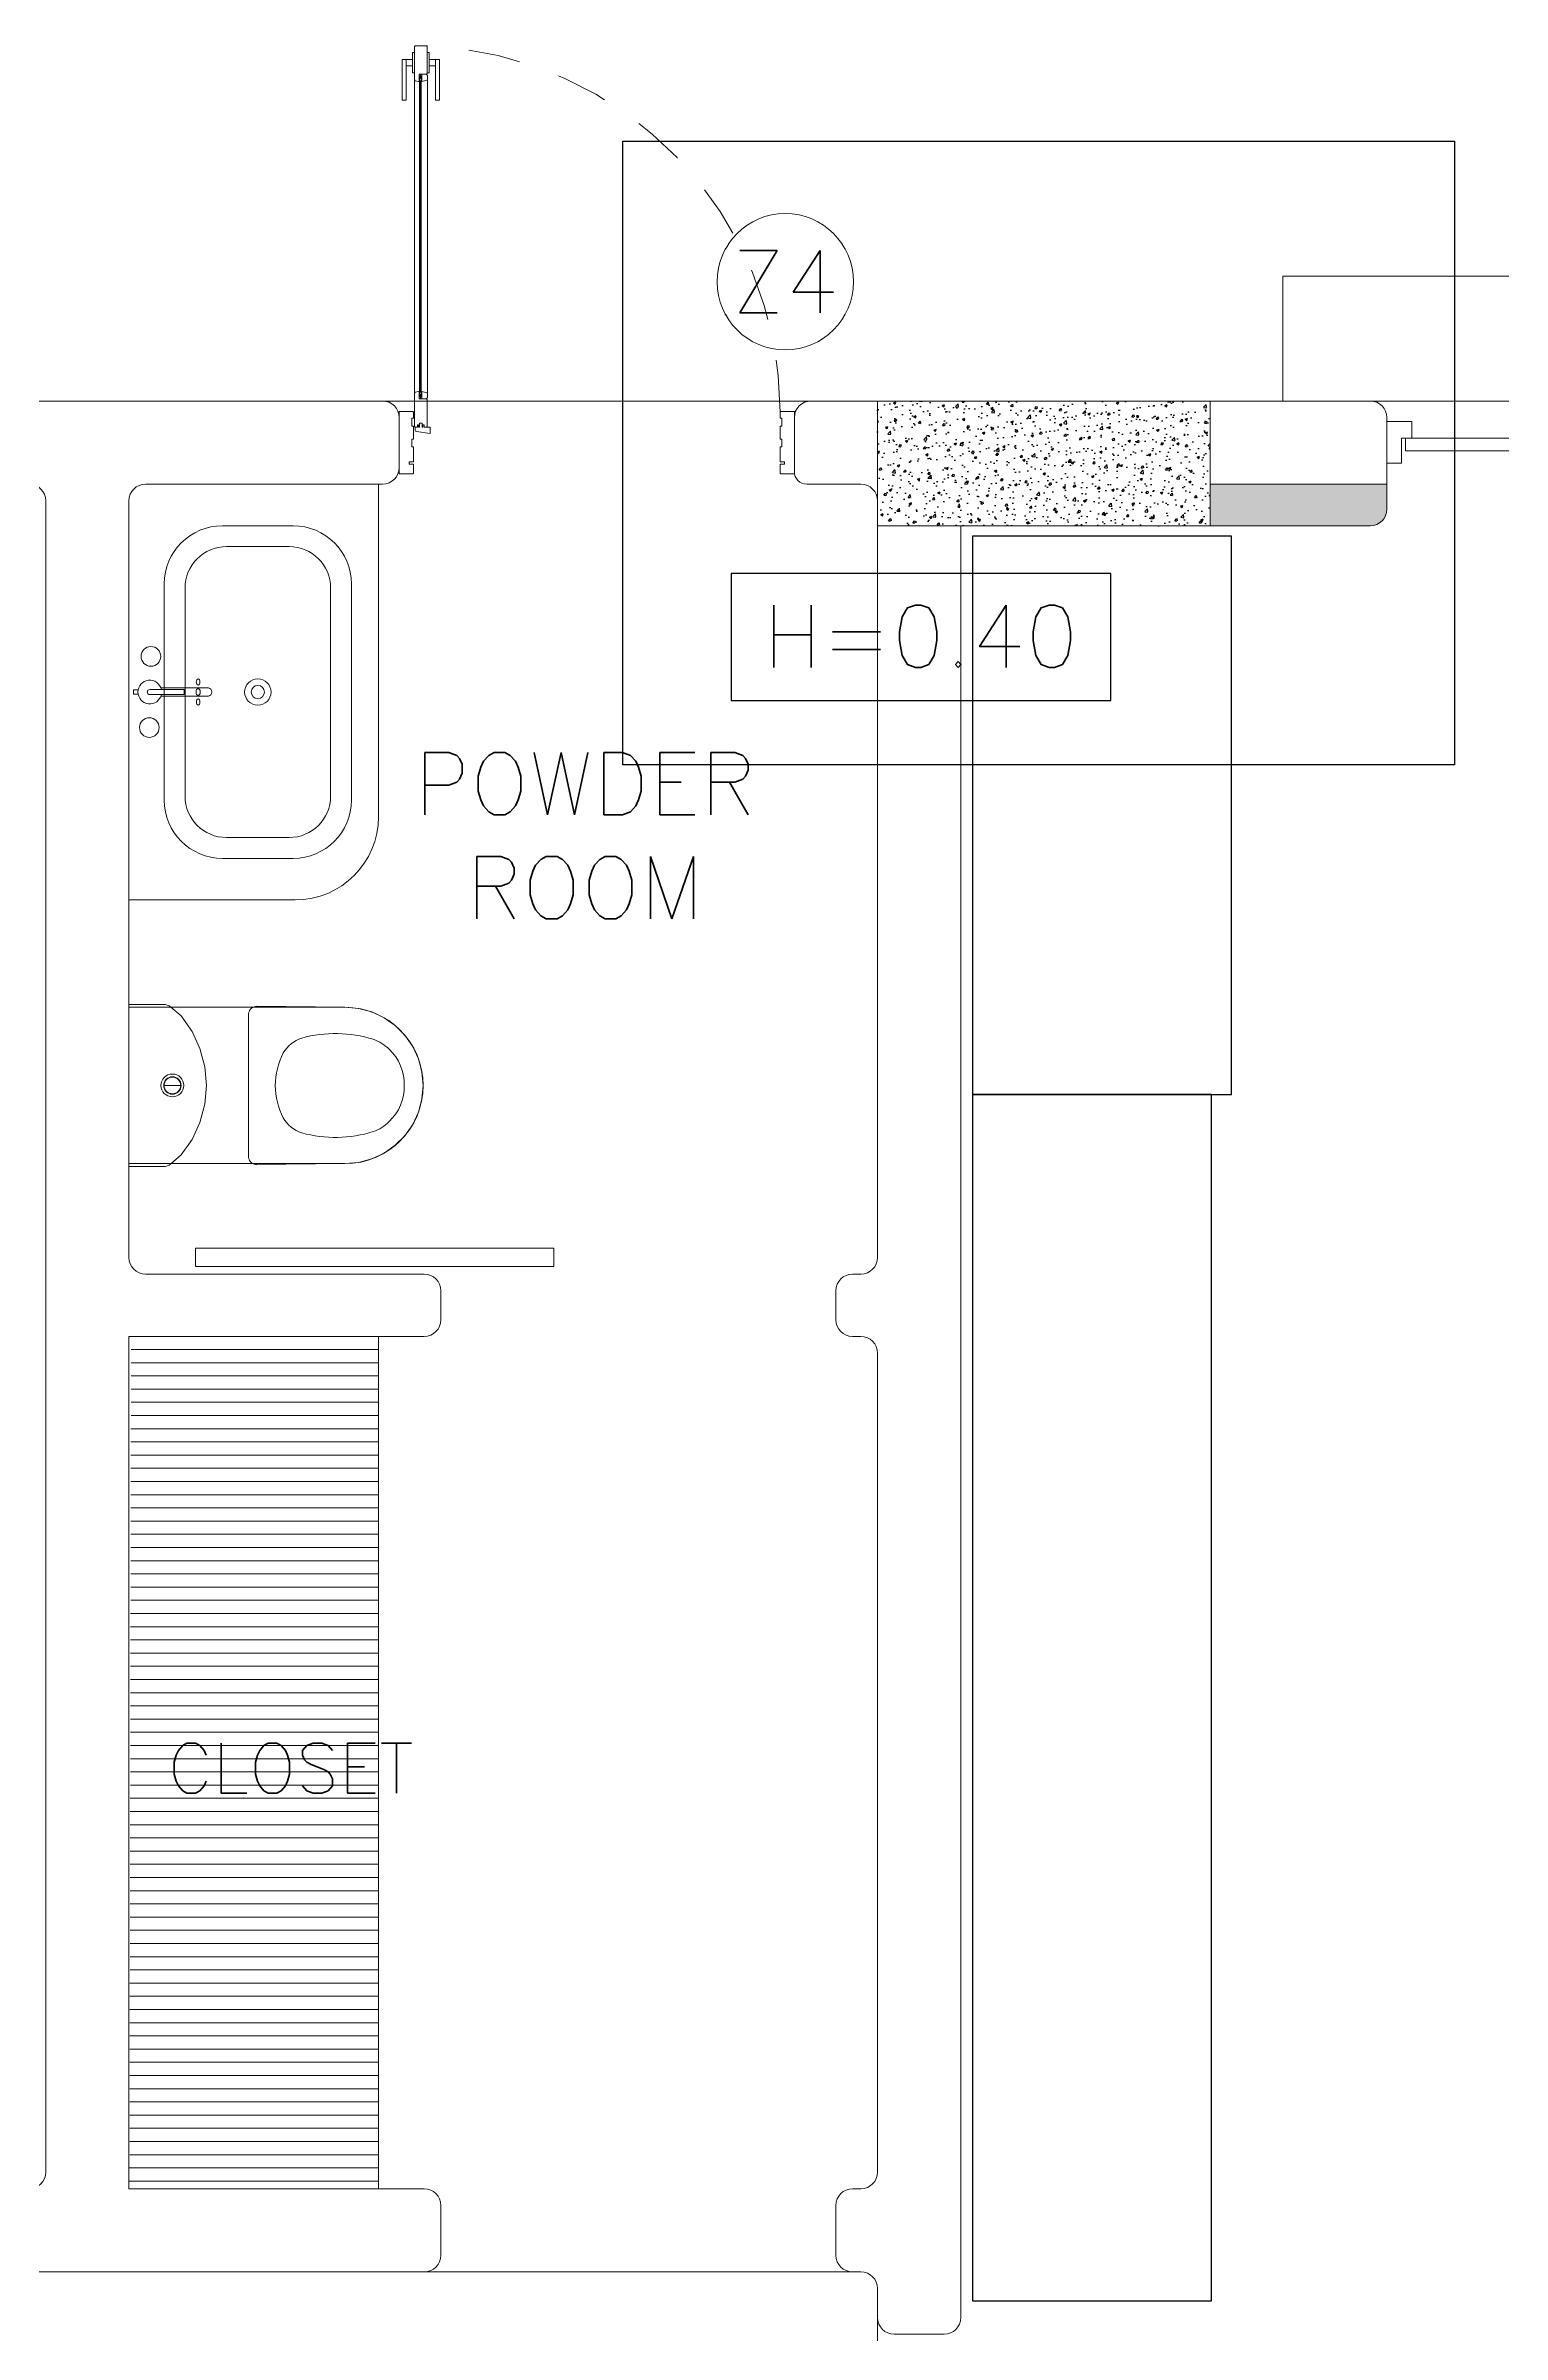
# Model space of a CAD drawing. Header units: metres. Extents: x -232 to 581, y 30 to 789.
# Drawn here: x 112.37 to 115.87, y 534.21 to 539.71 of the extents above; entities that cross this region are included whole.
import ezdxf

# ---------------------------------------------------------------- set-up
doc = ezdxf.new("R2010")
doc.units = ezdxf.units.M
for name, pattern in [('CONTINUA', [0]), ('DASHED', [0.75, 0.5, -0.25]), ('HIDDEN2', [0.1875, 0.125, -0.0625])]:
    doc.linetypes.add(name, pattern=pattern)
for name, color, linetype, lineweight in [('0-S-GRID-IDEN', 1, 'Continuous', 9), ('A-DOOR', 35, 'Continuous', 5), ('A-WALL', 250, 'Continuous', 20), ('baños', 140, 'Continuous', 0), ('closets', 253, 'Continuous', 0), ('Columnas', 7, 'Continuous', 18), ('cristales', 131, 'Continuous', 0), ('PROYECCION', 9, 'DASHED', 0), ('SE-2-MADERA', 36, 'Continuous', 9), ('textos', 7, 'Continuous', 0)]:
    doc.layers.add(name, color=color, linetype=linetype, lineweight=lineweight)
for name, color, linetype in [('001-DIMTEXTO', 4, 'Continuous'), ('DIMTEXTO', 4, 'Continuous'), ('HATCH', 8, 'Continuous'), ('MOBILIARIOS', 252, 'Continuous'), ('ZAPATAS', 6, 'Continuous')]:
    doc.layers.add(name, color=color, linetype=linetype)
doc.layers.add('PISO', color=7, linetype='Continuous', lineweight=5, true_color=0xe6e6e6)
doc.layers.add('RELLENO SECCION', color=8, linetype='Continuous', lineweight=0, transparency=0.4)
doc.styles.add('SMPLEX', font='simplex.shx')
doc.styles.get("Standard").update_dxf_attribs({"font": 'arial.ttf'})

# ---------------------------------------------------------------- blocks, each defined once
blk = doc.blocks.new('20.03 cimentacion')
at = {"layer": 'DIMTEXTO', "color": 18, "true_color": 0x000000}
blk.add_lwpolyline([(116.9222, -2.4456), (116.0098, -2.4456), (116.0098, -2.7512), (116.9222, -2.7512)], close=True, dxfattribs=at)
at = {"layer": 'ZAPATAS', "color": 18, "lineweight": 25, "true_color": 0x000000}
blk.add_lwpolyline([(115.7491, -1.4059), (117.7491, -1.4059), (117.7491, -2.9059), (115.7491, -2.9059)], close=True, dxfattribs=at)
at = {"layer": 'DIMTEXTO', "color": 18, "true_color": 0x000000, "char_height": 0.15, "attachment_point": 5, "rotation": 0, "style": 'SMPLEX', "bg_fill": 3, "box_fill_scale": 1.1, "bg_fill_color": 256, "bg_fill_true_color": 13158600, "bg_fill_transparency": 0}
for s, insert in [('\\A1;Z4', (116.1396, -1.744)), ('\\A1;H=0.40', (116.4654, -2.5966))]:
    blk.add_mtext(s, dxfattribs=dict(at, insert=insert))
at = {"layer": '0-S-GRID-IDEN', "color": 18, "true_color": 0x000000}
blk.add_circle((116.1396, -1.744), 0.164, dxfattribs=at)
blk = doc.blocks.new('A$C9daa110d')
at = {"layer": 'A-DOOR'}
for p, q in [((0, 0.1005), (0.06, 0.1005)), ((0, 0.1005), (0, 0.0005)), ((0.035, 0.0605), (0.035, 0.0005)), ((0.06, 0.0605), (0.035, 0.0605)), ((0.06, 0.0605), (0.06, 0.1005)), ((3.2, 0.1), (3.14, 0.1)), ((3.14, 0.06), (3.14, 0.1)), ((3.14, 0.06), (3.165, 0.06)), ((3.165, 0.06), (3.165, 0)), ((3.2, 0.1), (3.2, 0)), ((0.035, 0.0005), (0, 0.0005)), ((3.165, 0), (3.2, 0))]:
    blk.add_line(p, q, dxfattribs=at)
for points in [[(0.4314, 0.7341), (0.8247, 0.0604), (0.8509, 0.0757), (0.4576, 0.7494)], [(2.7658, 0.7337), (2.3723, 0.0601), (2.3462, 0.0754), (2.7397, 0.749)], [(0.0446, 0.0605), (0.8247, 0.0604), (0.8247, 0.0301), (0.0446, 0.0302)], [(3.1524, 0.06), (2.3723, 0.0601), (2.3723, 0.0298), (3.1524, 0.0297)]]:
    blk.add_lwpolyline(points, close=True, dxfattribs=at)
at = {"layer": 'A-DOOR', "linetype": 'HIDDEN2'}
for centre, start, end in [((0.76, -0.0488), 10.7613, 110.7488), ((2.437, -0.0491), 69.2325, 169.2199)]:
    blk.add_arc(centre, 0.8536, start, end, dxfattribs=at)
blk = doc.blocks.new('Caroma_ToiletSuites')
at = {"layer": 'baños'}
for p, q in [((-120.8, 664), (-144, 640.8)), ((-94, 682.8), (-120.8, 664)), ((-64.3, 696.7), (-94, 682.8)), ((-32.6, 705.1), (-64.3, 696.7)), ((0, 708), (-32.6, 705.1)), ((32.6, 705.1), (0, 708)), ((64.3, 696.7), (32.6, 705.1)), ((94, 682.8), (64.3, 696.7)), ((120.8, 664), (94, 682.8)), ((144, 640.8), (120.8, 664)), ((-162.8, 614), (-176.7, 584.3)), ((-144, 640.8), (-162.8, 614)), ((162.8, 614), (144, 640.8)), ((176.7, 584.3), (162.8, 614)), ((-185.1, 552.6), (-188, 520)), ((-176.7, 584.3), (-185.1, 552.6)), ((185.1, 552.6), (176.7, 584.3)), ((188, 520), (185.1, 552.6)), ((-188, 520), (-190.5, 308)), ((-188, 0), (-188, 520)), ((188, 520), (188, 0)), ((190.5, 308), (188, 520)), ((-190.5, 308), (-190.2, 304.5)), ((-190.2, 304.5), (-189.3, 301.2)), ((-189.3, 301.2), (-187.8, 298)), ((-187.8, 298), (-185.8, 295.1)), ((-185.8, 295.1), (-183.4, 292.7)), ((-183.4, 292.7), (-180.5, 290.7)), ((-180.5, 290.7), (-177.3, 289.2)), ((-177.3, 289.2), (-174, 288.3)), ((-174, 288.3), (-170.5, 288)), ((-170.5, 288), (170.5, 288)), ((170.5, 288), (174, 288.3)), ((174, 288.3), (177.3, 289.2)), ((177.3, 289.2), (180.5, 290.7)), ((180.5, 290.7), (183.4, 292.7)), ((183.4, 292.7), (185.8, 295.1)), ((185.8, 295.1), (187.8, 298)), ((187.8, 298), (189.3, 301.2)), ((189.3, 301.2), (190.2, 304.5)), ((190.2, 304.5), (190.5, 308)), ((-88.9, 171.3), (-130, 152.2)), ((-45.1, 183.1), (-88.9, 171.3)), ((0, 187), (-45.1, 183.1)), ((45.1, 183.1), (0, 187)), ((88.9, 171.3), (45.1, 183.1)), ((130, 152.2), (88.9, 171.3)), ((-167.1, 126.2), (-188.7, 100.9)), ((-130, 152.2), (-167.1, 126.2)), ((0, 85), (0, 125)), ((167.1, 126.2), (130, 152.2)), ((188.7, 100.9), (167.1, 126.2)), ((-194.6, 88.2), (-195, 83.5)), ((-195, 83.5), (-195, 0)), ((-193.4, 92.7), (-194.6, 88.2)), ((-191.4, 97), (-193.4, 92.7)), ((-188.7, 100.9), (-191.4, 97)), ((191.4, 97), (188.7, 100.9)), ((193.4, 92.7), (191.4, 97)), ((194.6, 88.2), (193.4, 92.7)), ((195, 83.5), (194.6, 88.2)), ((195, 0), (195, 83.5)), ((-195, 0), (195, 0)), ((188, 0), (-188, 0))]:
    blk.add_line(p, q, dxfattribs=at)
for centre, radius, start, end in [((0, 520), 188, 0, 180), ((-2.7, 547.4), 115.2, 88.6565, 137.0404), ((2.7, 547.4), 115.2, 42.9609, 91.3415), ((-18.8, 556.1), 97.6, 134.3372, 160.9897), ((18.8, 556.1), 97.6, 19.01, 45.6643), ((183, 496.7), 307.9, 162.7713, 195.2143), ((-183, 496.7), 307.9, 344.7852, 17.2286), ((-36.1, 442.4), 82.4, 198.763, 239.3582), ((36.1, 442.4), 82.4, 300.6412, 341.2351), ((2.9, 529.9), 177.9, 242.916, 269.0659), ((-2.9, 529.9), 177.9, 270.9339, 297.0836), ((0, 105), 27.5, 0, 180), ((0, 105), 21, 0, 180), ((0, 105), 20, 0, 180), ((0, 105), 27.5, 180, 0), ((0, 105), 21, 180, 0), ((0, 105), 20, 180, 0)]:
    blk.add_arc(centre, radius, start, end, dxfattribs=at)
blk = doc.blocks.new('Fenton Bead')
at = {"color": 7}
blk.add_lwpolyline([(2.1, 12.5, -0.341999), (0.2, 11), (0, 10.7), (0, 1), (1, 0), (18, 0), (18, 0.5), (14.7, 12.9, 0.339454), (13.2, 14), (4.1, 14, 0.341999)], format="xyb", close=True, dxfattribs=at)
blk = doc.blocks.new('A$C160d384d')
at = {"layer": 'baños'}
for p, q in [((0.2143, 0.8), (0.3843, 0.8)), ((0.2243, 0.75), (0.3743, 0.75)), ((0.0743, 0.14), (0.0743, 0.66)), ((0.1243, 0.15), (0.1243, 0.65)), ((0.4743, 0.65), (0.4743, 0.15)), ((0.5243, 0.66), (0.5243, 0.14)), ((0.3843, 0), (0.2143, 0)), ((0.3743, 0.05), (0.2243, 0.05))]:
    blk.add_line(p, q, dxfattribs=at)
at = {"layer": 'baños', "linetype": 'Continuous'}
for p, q in [((0.0005, 0.405, 0), (0, 0.4043, 0)), ((0, 0.4043, 0), (0, 0.3957, 0)), ((0, 0.3957, 0), (0.0005, 0.395, 0)), ((0.0114, 0.405, 0), (0.0005, 0.405, 0)), ((0.0005, 0.395, 0), (0.0114, 0.395, 0)), ((0.0395, 0.4062, 0), (0.0395, 0.4062, 0)), ((0.0395, 0.4062, 0), (0.1223, 0.4062, 0.0004)), ((0.0395, 0.3939, 0), (0.0395, 0.3939, 0)), ((0.0661, 0.4101, 0), (0.1804, 0.4101, 0)), ((0.1804, 0.39, 0), (0.0661, 0.39, 0)), ((0.1223, 0.4062, 0.0004), (0.1223, 0.3939, 0.0004))]:
    blk.add_line(p, q, dxfattribs=at)
at = {"layer": 'baños', "linetype": 'Continuous', "extrusion": (1.31781e-06, -1, -8.43443e-26)}
for p, q in [((0.1223, 0.3939, 0.0004), (0.0395, 0.3939, 0)), ((0.0395, 0.3939, 0), (0.1223, 0.3939, 0.0004))]:
    blk.add_line(p, q, dxfattribs=at)
at = {"layer": 'baños', "linetype": 'Continuous'}
for centre, radius in [((0.0422, 0.4857), 0.0237), ((0.2993, 0.4), 0.0317), ((0.2993, 0.4), 0.0159), ((0.0384, 0.3146), 0.0237)]:
    blk.add_circle(centre, radius, dxfattribs=at)
at = {"layer": 'baños'}
for centre, radius, start, end in [((0.2143, 0.66), 0.14, 90, 180), ((0.3843, 0.66), 0.14, 0, 90), ((0.2243, 0.65), 0.1, 90, 180), ((0.3743, 0.65), 0.1, 0, 90), ((0.2143, 0.14), 0.14, 180, 270), ((0.2243, 0.15), 0.1, 180, 270), ((0.3743, 0.15), 0.1, 270, 360), ((0.3843, 0.14), 0.14, 270, 0)]:
    blk.add_arc(centre, radius, start, end, dxfattribs=at)
at = {"layer": 'baños', "linetype": 'Continuous'}
for centre, radius, start, end in [((0.0395, 0.4), 0.0285, 12.564, 347.4316), ((0.0398, 0.3997, 0), 0.00653, 92.8714, 177.1287), ((0.0398, 0.4004, 0), 0.00653, 182.8714, 267.1287), ((0.1786, 0.4001, 0), 0.0101, 359.5645, 79.3894), ((0.1786, 0.4, 0), 0.0101, 280.6108, 0.4357)]:
    blk.add_arc(centre, radius, start, end, dxfattribs=at)
at = {"layer": 'baños', "linetype": 'Continuous', "extrusion": (3.61622e-27, 8.43443e-26, -1)}
for centre, major_axis, ratio in [((0.1558, 0.4), (0, -0.0085), 0.599546), ((0.1557, 0.424), (0.00005, -0.0075), 0.581577), ((0.1558, 0.376), (0.00005, -0.0075), 0.581577)]:
    blk.add_ellipse(centre, major_axis=major_axis, ratio=ratio, dxfattribs=at)
at = {"layer": 'baños', "linetype": 'Continuous', "flags": 8}
for tag, p in [('TRADENAME', (0.1887, 0.4, 0)), ('MODELNUMBER', (0.1887, 0.4, 0)), ('MATERIAL', (0.1888, 0.4, 0)), ('PRODUCT', (0.1888, 0.4, 0))]:
    blk.add_attdef(tag, p, '', height=0.0000254, rotation=270.0001, dxfattribs=at)
at = {"layer": 'baños', "linetype": 'Continuous'}
for tag, p in [('MATERIAL', (0.299, 0.3999)), ('PRODUCT', (0.299, 0.3999)), ('TRADENAME', (0.2991, 0.3999)), ('MODELNUMBER', (0.2991, 0.3999))]:
    blk.add_attdef(tag, p, '', height=0.0000254, rotation=90.0001, dxfattribs=at)
blk = doc.blocks.new('20.03.2026 LN 09 PRIMER NIVEL ARQ')
at = {"layer": 'closets', "transparency": 33554687}
h = blk.add_hatch(dxfattribs=at)
h.set_pattern_fill('LINE', color=1, scale=0.01, angle=180)
h.set_pattern_definition([(180, (-327.38041, -2866.417688), (-4e-18, -0.03175), [])])
h.paths.add_polyline_path([(8.7693, -44.7432), (8.7656, -46.7932), (9.364, -46.7932), (9.364, -44.7432)])
at = {"layer": 'HATCH'}
h = blk.add_hatch(dxfattribs=at)
h.set_pattern_fill('AR-CONC', color=1, scale=0.00032)
h.set_pattern_definition([(50, (109.59505, -7.243447), (0.058299094, -0.005100507), [0.006096, -0.067056]), (355, (109.59505, -7.24345), (-0.011277895, 0.06113819), [0.0048768, -0.053644987]), (100.451445, (109.59991, -7.24387), (0.0470212, 0.05603768), [0.005180803, -0.056988878]), (46.1842, (109.59505, -7.22719), (0.086745293, -0.013453545), [0.009144, -0.100584]), (96.63556, (109.60228, -7.22831), (0.07596932, 0.07917636), [0.00777121, -0.085483395]), (351.18415, (109.59505, -7.22719), (0.07596932, 0.07917636), [0.00731519, -0.080467114]), (21, (109.60318, -7.231255), (0.048516605, -0.032724863), [0.006096, -0.067056]), (326, (109.60318, -7.231255), (0.01977665, 0.05894015), [0.0048768, -0.0536448]), (71.451445, (109.607223, -7.23398), (0.068293254, 0.026215286), [0.005180803, -0.05698878]), (37.5, (109.595052, -7.243447), (0.000988353, 0.0270576124), [0, -0.05299456, 0, -0.0544576, 0, -0.053848]), (7.5, (109.595052, -7.243447), (0.021382292, 0.032057784), [0, -0.03104896, 0, -0.05177536, 0, -0.0205232]), (327.5, (109.576927, -7.243447), (0.0433889905, -0.001833198), [0, -0.02032, 0, -0.0633984, 0, -0.0841248]), (317.5, (109.5688, -7.243447), (0.047401338, 0.008136477), [0, -0.026416, 0, -0.04210304, 0, -0.0597408])])
h.paths.add_polyline_path([(10.564, -42.4932), (10.564, -42.7932), (11.364, -42.7932), (11.364, -42.4932)])
at = {"layer": 'RELLENO SECCION'}
h = blk.add_hatch(color=1, dxfattribs=at)
h.dxf.hatch_style = 1
h.paths.add_polyline_path([(11.364, -42.6932), (11.364, -42.7932), (11.749, -42.7932, 0.414214), (11.789, -42.7532), (11.789, -42.6932)])
at = {"layer": 'A-DOOR', "color": 1}
for points in [[(9.4669, -41.7118), (9.4669, -42.4832), (9.4629, -42.4832), (9.4629, -41.7118)], [(8.9237, -44.5306), (9.7856, -44.5306), (9.7856, -44.575), (8.9237, -44.575)]]:
    blk.add_lwpolyline(points, close=True, dxfattribs=at)
at = {"layer": 'A-WALL', "color": 1}
for p, q in [((7.654, -42.4932), (9.374, -42.4932)), ((10.404, -42.4932), (11.749, -42.4932)), ((9.414, -42.6532), (9.414, -42.5332)), ((10.364, -42.6632), (10.364, -42.5332)), ((11.789, -42.5332), (11.789, -42.7532)), ((8.804, -42.6932), (9.374, -42.6932)), ((10.394, -42.6932), (10.394, -42.6932)), ((10.394, -42.6932), (10.524, -42.6932)), ((11.364, -42.6932), (11.789, -42.6932)), ((8.564, -42.7332), (8.564, -46.7532)), ((8.764, -44.5532), (8.764, -42.7332)), ((10.564, -42.7332), (10.564, -44.5532)), ((10.764, -42.7932), (10.764, -47.1032)), ((11.364, -42.7932), (11.749, -42.7932)), ((8.804, -44.5932), (9.474, -44.5932)), ((9.514, -44.6332), (9.514, -44.7032)), ((10.464, -44.6332), (10.464, -44.7032)), ((10.494, -44.5932), (10.494, -44.5932)), ((10.524, -44.5932), (10.504, -44.5932)), ((8.764, -44.7432), (9.474, -44.7432)), ((8.764, -46.7932), (8.764, -44.7432)), ((10.494, -44.7432), (10.494, -44.7432)), ((10.504, -44.7432), (10.524, -44.7432)), ((10.564, -44.7832), (10.564, -46.7532)), ((9.474, -46.7932), (8.764, -46.7932)), ((9.514, -46.8332), (9.514, -46.9532)), ((10.464, -46.8332), (10.464, -46.9532)), ((10.504, -46.7932), (10.524, -46.7932)), ((9.474, -46.9932), (5.654, -46.9932)), ((10.504, -46.9932), (10.524, -46.9932)), ((10.564, -47.0332), (10.564, -47.1032)), ((10.724, -47.1432), (10.604, -47.1432))]:
    blk.add_line(p, q, dxfattribs=at)
for centre, radius, start, end in [((9.374, -42.5332), 0.04, 0, 90), ((10.404, -42.5332), 0.04, 90, 180), ((11.749, -42.5332), 0.04, 0, 90), ((9.374, -42.6532), 0.04, 270, 0), ((8.524, -42.7332), 0.04, 0, 90), ((8.804, -42.7332), 0.04, 90, 180), ((10.394, -42.6632), 0.03, 180, 270), ((10.524, -42.7332), 0.04, 360, 90), ((11.749, -42.7532), 0.04, 270, 0), ((8.804, -44.5532), 0.04, 180, 270), ((10.524, -44.5532), 0.04, 270, 360), ((9.474, -44.6332), 0.04, 0, 90), ((10.504, -44.6332), 0.04, 90, 180), ((9.474, -44.7032), 0.04, 270, 0), ((10.504, -44.7032), 0.04, 180, 270), ((10.524, -44.7832), 0.04, 0, 90), ((8.524, -46.7532), 0.04, 270, 0), ((10.524, -46.7532), 0.04, 270, 0), ((9.474, -46.8332), 0.04, 0, 90), ((10.504, -46.8332), 0.04, 90, 180), ((9.474, -46.9532), 0.04, 270, 0), ((10.504, -46.9532), 0.04, 180, 270), ((10.524, -47.0332), 0.04, 0, 90), ((10.604, -47.1032), 0.04, 180, 270), ((10.724, -47.1032), 0.04, 270, 0)]:
    blk.add_arc(centre, radius, start, end, dxfattribs=at)
at = {"layer": 'baños', "color": 1}
for p, q in [((9.364, -43.4932), (9.364, -42.6932)), ((9.164, -43.6932), (8.764, -43.6932))]:
    blk.add_line(p, q, dxfattribs=at)
blk.add_arc((9.164, -43.4932), 0.2, 270, 0, dxfattribs=at)
at = {"layer": 'closets', "color": 1, "transparency": 33554687}
blk.add_line((9.364, -46.7932), (9.364, -44.7432), dxfattribs=at)
at = {"layer": 'Columnas', "color": 1}
blk.add_lwpolyline([(10.564, -42.4932), (10.564, -42.7932), (11.364, -42.7932), (11.364, -42.4932)], close=True, dxfattribs=at)
at = {"layer": 'cristales', "color": 1, "const_width": 0.004}
blk.add_lwpolyline([(9.4649, -41.7228), (9.4649, -42.4722)], dxfattribs=at)
at = {"layer": 'MOBILIARIOS', "color": 1}
for points in [[(11.4152, -44.161), (11.4152, -42.818), (10.7922, -42.818), (10.7922, -44.161)], [(11.3669, -47.0625), (11.3669, -44.161), (10.7922, -44.161), (10.7922, -47.0625)]]:
    blk.add_lwpolyline(points, close=True, dxfattribs=at)
at = {"layer": 'PISO', "color": 1}
for p, q in [((11.5386, -42.1932), (21.414, -42.1932)), ((11.539, -42.4932), (11.539, -42.1932)), ((9.374, -42.4932), (10.404, -42.4932)), ((11.749, -42.4932), (15.029, -42.4932)), ((9.474, -46.9932), (10.504, -46.9932)), ((10.564, -47.1032), (10.564, -48.1332))]:
    blk.add_line(p, q, dxfattribs=at)
at = {"layer": 'PROYECCION', "color": 1, "linetype": 'HIDDEN2'}
blk.add_arc((9.4468, -42.5214), 0.8832, 0.11, 87.8862, dxfattribs=at)
at = {"layer": 'SE-2-MADERA', "color": 1}
for p, q in [((9.4524, -41.6388), (9.4509, -41.6403)), ((9.4509, -41.6403), (9.4509, -41.7209)), ((9.4794, -41.6388), (9.4524, -41.6388)), ((9.4809, -41.6403), (9.4794, -41.6388)), ((9.4809, -41.7053), (9.4809, -41.6403)), ((9.4459, -41.672), (9.4211, -41.672)), ((9.4308, -41.687), (9.4459, -41.687)), ((9.4459, -41.6918), (9.4459, -41.672)), ((9.4509, -41.7209), (9.4523, -41.7228)), ((9.4509, -41.7209), (9.4509, -42.474)), ((9.4523, -41.7228), (9.4604, -41.7248)), ((9.4619, -41.7243), (9.4619, -41.7068)), ((9.4619, -41.7068), (9.4794, -41.7068)), ((9.4629, -41.7118), (9.4669, -41.7178)), ((9.4669, -41.7118), (9.4629, -41.7178)), ((9.4649, -41.7068), (9.4649, -41.7118)), ((9.4649, -41.7068), (9.4649, -41.7118)), ((9.4794, -41.7068), (9.4809, -41.7053)), ((9.4819, -42.4749), (9.4819, -41.72)), ((9.4859, -41.6918), (9.4859, -41.672)), ((9.4859, -41.672), (9.5106, -41.672)), ((9.501, -41.687), (9.4859, -41.687)), ((9.4604, -41.7248), (9.4614, -41.7248)), ((9.4614, -41.7248), (9.4619, -41.7243)), ((9.4509, -42.474), (9.4523, -42.4722)), ((9.4509, -42.5547), (9.4509, -42.474)), ((9.4523, -42.4722), (9.4604, -42.4702)), ((9.4604, -42.4702), (9.4614, -42.4702)), ((9.4614, -42.4702), (9.4619, -42.4707)), ((9.4619, -42.4707), (9.4619, -42.4882)), ((9.4619, -42.4882), (9.4794, -42.4882)), ((9.4629, -42.4832), (9.4669, -42.4772)), ((9.4669, -42.4832), (9.4629, -42.4772)), ((9.4649, -42.4882), (9.4649, -42.4832)), ((9.4649, -42.4882), (9.4649, -42.4832)), ((9.4794, -42.4882), (9.4809, -42.4897)), ((9.4809, -42.4897), (9.4809, -42.5547)), ((9.414, -42.6682), (9.414, -42.5182)), ((9.414, -42.5182), (9.4465, -42.5182)), ((9.448, -42.5347), (9.444, -42.5347)), ((9.444, -42.5347), (9.444, -42.5537)), ((9.4465, -42.5182), (9.448, -42.5197)), ((9.448, -42.5197), (9.448, -42.5347)), ((9.4689, -42.5462), (9.4629, -42.5462)), ((9.4629, -42.5462), (9.4629, -42.5562)), ((9.4689, -42.5562), (9.4689, -42.5462)), ((10.3315, -42.5182), (10.33, -42.5197)), ((10.33, -42.5197), (10.33, -42.5347)), ((10.33, -42.5347), (10.334, -42.5347)), ((10.364, -42.5182), (10.3315, -42.5182)), ((10.334, -42.5347), (10.334, -42.5537)), ((10.364, -42.6682), (10.364, -42.5182)), ((9.444, -42.5537), (9.448, -42.5537)), ((9.448, -42.5847), (9.444, -42.5847)), ((9.444, -42.5847), (9.444, -42.6037)), ((9.444, -42.6037), (9.448, -42.6037)), ((9.448, -42.5537), (9.448, -42.5847)), ((9.448, -42.6037), (9.448, -42.6392)), ((9.4524, -42.5562), (9.4509, -42.5547)), ((9.4579, -42.5562), (9.4524, -42.5562)), ((9.4524, -42.5639), (9.4524, -42.5562)), ((9.4884, -42.5712), (9.4552, -42.5669)), ((9.4606, -42.5502), (9.4579, -42.5502)), ((9.4579, -42.5502), (9.4579, -42.5562)), ((9.4606, -42.5562), (9.4606, -42.5502)), ((9.4629, -42.5562), (9.4606, -42.5562)), ((9.4709, -42.5562), (9.4689, -42.5562)), ((9.4736, -42.5502), (9.4709, -42.5502)), ((9.4709, -42.5502), (9.4709, -42.5562)), ((9.4736, -42.5562), (9.4736, -42.5502)), ((9.4794, -42.5562), (9.4736, -42.5562)), ((9.4809, -42.5547), (9.4794, -42.5562)), ((9.4794, -42.5562), (9.4884, -42.5562)), ((9.4884, -42.5562), (9.4884, -42.5712)), ((10.33, -42.5537), (10.33, -42.5847)), ((10.334, -42.5537), (10.33, -42.5537)), ((10.33, -42.5847), (10.334, -42.5847)), ((10.334, -42.6037), (10.33, -42.6037)), ((10.33, -42.6037), (10.33, -42.6392)), ((10.334, -42.5847), (10.334, -42.6037)), ((9.448, -42.6392), (9.438, -42.6392)), ((9.438, -42.6392), (9.438, -42.6452)), ((9.438, -42.6452), (9.448, -42.6452)), ((9.448, -42.6452), (9.448, -42.6667)), ((10.33, -42.6392), (10.34, -42.6392)), ((10.34, -42.6452), (10.33, -42.6452)), ((10.33, -42.6452), (10.33, -42.6667)), ((10.34, -42.6392), (10.34, -42.6452)), ((9.4465, -42.6682), (9.414, -42.6682)), ((9.448, -42.6667), (9.4465, -42.6682)), ((10.33, -42.6667), (10.3315, -42.6682)), ((10.3315, -42.6682), (10.364, -42.6682))]:
    blk.add_line(p, q, dxfattribs=at)
for points in [[(9.4509, -41.6548), (9.4509, -41.7042), (9.4459, -41.7042), (9.4459, -41.6548)], [(9.4809, -41.6548), (9.4809, -41.7042), (9.4859, -41.7042), (9.4859, -41.6548)], [(9.4211, -41.672), (9.4308, -41.672), (9.4308, -41.7693), (9.4211, -41.7693)], [(9.4619, -41.7243), (9.4619, -41.7123), (9.4629, -41.7123), (9.4629, -41.7243)], [(9.4629, -41.7118), (9.4629, -41.7178), (9.4669, -41.7178), (9.4669, -41.7118)], [(9.4629, -41.7118), (9.4629, -42.4832), (9.4669, -42.4832), (9.4669, -41.7118)], [(9.4629, -41.7178), (9.4629, -41.7228), (9.4669, -41.7228), (9.4669, -41.7178)], [(9.4669, -41.7243), (9.4669, -41.7123), (9.4679, -41.7123), (9.4679, -41.7243)], [(9.5106, -41.672), (9.501, -41.672), (9.501, -41.7693), (9.5106, -41.7693)], [(9.4619, -42.4707), (9.4619, -42.4827), (9.4629, -42.4827), (9.4629, -42.4707)], [(9.4629, -42.4772), (9.4629, -42.4722), (9.4669, -42.4722), (9.4669, -42.4772)], [(9.4629, -42.4832), (9.4629, -42.4772), (9.4669, -42.4772), (9.4669, -42.4832)], [(9.4649, -42.4882), (9.4649, -42.4832), (9.4649, -42.4832), (9.4649, -42.4882)], [(9.4669, -42.4707), (9.4669, -42.4827), (9.4679, -42.4827), (9.4679, -42.4707)]]:
    blk.add_lwpolyline(points, close=True, dxfattribs=at)
blk.add_lwpolyline([(9.4804, -41.7089, -0.341999), (9.4789, -41.707), (9.4785, -41.7068), (9.4689, -41.7068), (9.4679, -41.7078), (9.4679, -41.7248), (9.4684, -41.7248), (9.4808, -41.7215, 0.339454), (9.4819, -41.72), (9.4819, -41.7109, 0.341999)], format="xyb", close=True, dxfattribs=at)
blk.add_arc((9.4554, -42.5639), 0.003, 179.9985, 265.7109, dxfattribs=at)
at = {"color": 1}
blk.add_blockref('A$C9daa110d', (11.789, -42.6432), dxfattribs=at)
ref = blk.add_blockref('A$C160d384d', (8.7746, -43.5932), dxfattribs=at)
ref.add_attrib('MATERIAL', 'VITREOUS CHINA', (9.0736, -43.1933), dxfattribs={"layer": 'baños', "linetype": 'Continuous', "height": 0.0000254, "rotation": 90.0001})
ref.add_attrib('PRODUCT', 'BATHROOM SINK', (9.0736, -43.1933), dxfattribs={"layer": 'baños', "linetype": 'Continuous', "height": 0.0000254, "rotation": 90.0001})
ref.add_attrib('TRADENAME', 'VOX', (9.0737, -43.1933), dxfattribs={"layer": 'baños', "linetype": 'Continuous', "height": 0.0000254, "rotation": 90.0001})
ref.add_attrib('MODELNUMBER', 'K-5373', (9.0737, -43.1933), dxfattribs={"layer": 'baños', "linetype": 'Continuous', "height": 0.0000254, "rotation": 90.0001})
ref.add_attrib('MATERIAL', 'BRASS', (8.9634, -43.1931, 0), dxfattribs={"layer": 'baños', "linetype": 'Continuous', "height": 0.0000254, "rotation": 270.0001})
ref.add_attrib('PRODUCT', 'FAUCETS', (8.9633, -43.1931, 0), dxfattribs={"layer": 'baños', "linetype": 'Continuous', "height": 0.0000254, "rotation": 270.0001})
ref.add_attrib('TRADENAME', 'PURIST', (8.9633, -43.1931, 0), dxfattribs={"layer": 'baños', "linetype": 'Continuous', "height": 0.0000254, "rotation": 270.0001})
ref.add_attrib('MODELNUMBER', 'K-14404-4A', (8.9632, -43.1931, 0), dxfattribs={"layer": 'baños', "linetype": 'Continuous', "height": 0.0000254, "rotation": 270.0001})
at = {"layer": 'baños', "color": 1, "xscale": -0.000999999934791, "yscale": 0.000999999934791, "rotation": 270}
blk.add_blockref('Caroma_ToiletSuites', (8.7635, -44.1395), dxfattribs=at)
at = {"layer": 'SE-2-MADERA', "color": 1, "xscale": -0.001000000023175567, "yscale": 0.001000000023175567, "zscale": 0.001000000023175567, "rotation": 270}
blk.add_blockref('Fenton Bead', (9.4679, -42.4882), dxfattribs=at)
at = {"layer": 'baños', "color": 1, "linetype": 'Continuous'}
for tag, p in [('MODELNUMBER', (-12.0611, -62.0707)), ('MATERIAL', (-12.0611, -62.0709)), ('PRODUCT', (-12.0611, -62.0708)), ('TRADENAME', (-12.0611, -62.0708))]:
    blk.add_attdef(tag, p, '', height=0.0000254, rotation=359.9999, dxfattribs=at)
at = {"layer": 'textos', "color": 1, "char_height": 0.15, "attachment_point": 9}
for s, insert, width in [('\\pxqc;{\\Fromans|c0;POWDER\\PROOM}', (11.5651, -43.7385), 3.408577), ('\\pxqc;{\\Fromans|c0;\\H0.8x;CLOSET\\H1.25x; }', (10.8554, -45.8416), 3.404877)]:
    blk.add_mtext(s, dxfattribs=dict(at, insert=insert, width=width))

msp = doc.modelspace()

# ---------------------------------------------------------------- block references
at = {"layer": '001-DIMTEXTO', "linetype": 'CONTINUA'}
msp.add_blockref('20.03 cimentacion', (-1.9956, 540.8914), dxfattribs=at)

# ---------------------------------------------------------------- next in the draw order: block references
at = {"color": 1}
msp.add_blockref('20.03.2026 LN 09 PRIMER NIVEL ARQ', (103.8018, 581.3537), dxfattribs=at)

doc.saveas('drawing.dxf')
